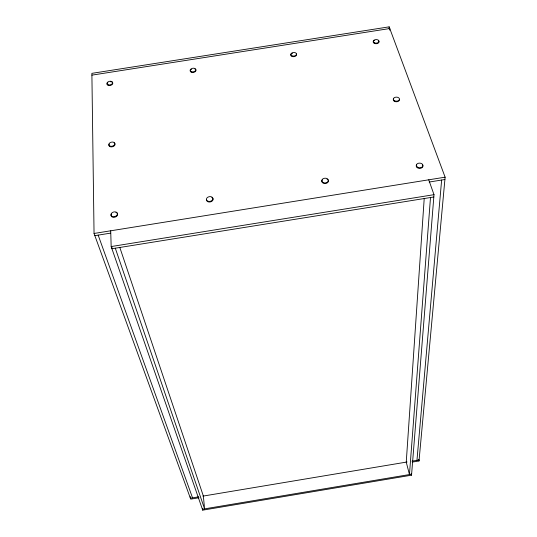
<?xml version="1.0" encoding="UTF-8"?>
<svg xmlns="http://www.w3.org/2000/svg" width="537" height="537" viewBox="0 0 537 537"><rect width="100%" height="100%" fill="white"/><g stroke="black" fill="none" stroke-linecap="round" stroke-linejoin="round"><path stroke-width="0.81" d="M389.117 28.528L389.15 26.85L91.881 73.354L94.049 233.467L190.716 499.142L198.985 497.759M389.741 30.2L389.775 28.528L91.908 75.14M424.21 198.556L406.247 462.129L409.456 474.56L430.499 197.529M110.709 230.796L111.172 246.557L202.711 510.15L411.537 475.178L434.003 194.676L428.734 179.808M416.96 460.343L441.636 180.036M412.389 462.082L419.008 460.981L445.119 177.183L389.15 26.85M198.636 496.832L190.38 498.208L190.239 496.544M202.852 496.128L407.059 461.995M412.007 461.169L419.102 459.981M202.395 509.23L411.617 474.198M433.822 196.992L111.931 248.738L111.884 247.087M94.049 233.467L445.119 177.183M94.848 235.656L110.582 233.132M429.184 182.036L444.904 179.512M111.172 246.557L434.003 194.676M98.17 235.125L192.541 497.846M115.301 248.201L204.584 508.868L203.362 496.04L119.845 247.544M418.571 459.363L419.008 460.981M411.134 473.627L411.537 475.178M202.563 508.546L202.711 510.15M422.485 164.94A3.329 2.336 1.5 0 1 421.666 167.873A3.329 2.336 1.5 0 1 417.383 167.759A3.329 2.336 1.5 0 1 416.732 164.785M326.986 179.13A3.303 2.37 -3.8 0 1 327.812 182.412A3.303 2.37 -3.8 0 1 323.214 183.144A3.303 2.37 -3.8 0 1 322.401 179.868M211.887 197.542A3.309 2.383 -10.9 0 1 212.652 200.516A3.309 2.383 -10.9 0 1 208.692 201.952A3.309 2.383 -10.9 0 1 206.57 199.469M115.918 212.504A3.35 2.37 -16.5 0 1 117.234 215.599A3.35 2.37 -16.5 0 1 112.783 217.196A3.35 2.37 -16.5 0 1 111.474 214.095M399.367 99.264A3.088 2.034 -0.7 0 1 395.85 101.748A3.088 2.034 -0.7 0 1 393.742 98.68M114.092 142.923A3.115 2.061 -14.7 0 1 114.374 145.715A3.115 2.061 -14.7 0 1 110.293 146.729A3.115 2.061 -14.7 0 1 109.313 144.111M378.934 41.49A2.886 1.786 -2.2 0 1 375.967 43.725A2.886 1.786 -2.2 0 1 373.369 41.456M373.692 41.027A2.886 1.786 -2.2 0 1 374.799 40.382M378.249 40.691A2.886 1.786 -2.2 0 1 378.679 41.06M296.29 53.975A2.873 1.806 -5.6 0 1 295.263 56.271A2.873 1.806 -5.6 0 1 291.598 56.237A2.873 1.806 -5.6 0 1 291.356 53.928M291.873 53.559A2.873 1.806 -5.6 0 1 292.517 53.277M194.958 69.038A2.88 1.812 -9.9 0 1 195.575 71.293A2.88 1.812 -9.9 0 1 192.118 72.441A2.88 1.812 -9.9 0 1 190.299 70.589M190.534 70.112A2.88 1.812 -9.9 0 1 191.487 69.293M111.904 82.054A2.907 1.806 -13.4 0 1 112.307 84.349A2.907 1.806 -13.4 0 1 108.776 85.511A2.907 1.806 -13.4 0 1 107.152 83.618M107.427 83.134A2.907 1.806 -13.4 0 1 107.863 82.685M110.609 81.785A2.907 1.806 -13.4 0 1 111.3 81.859M417.215 167.034A3.329 2.336 1.5 0 0 422.814 166.134A3.329 2.336 1.5 0 0 418.806 163.167A3.329 2.336 1.5 0 0 417.215 167.034M323.187 182.573A3.303 2.37 -3.8 0 0 328.362 180.66A3.303 2.37 -3.8 0 0 323.663 178.465A3.303 2.37 -3.8 0 0 323.187 182.573M208.322 201.335A3.309 2.383 -10.9 0 0 212.954 198.495A3.309 2.383 -10.9 0 0 207.779 197.233A3.309 2.383 -10.9 0 0 208.322 201.335M112.609 216.646A3.35 2.37 -16.5 0 0 117.455 213.766A3.35 2.37 -16.5 0 0 112.455 212.477A3.35 2.37 -16.5 0 0 112.609 216.646M394.742 100.889A3.094 2.034 -0.7 0 0 399.468 99.197A3.094 2.034 -0.7 0 0 394.923 97.372A3.094 2.034 -0.7 0 0 394.742 100.889M110.354 146.232A3.115 2.061 -14.6 0 0 114.871 143.694A3.115 2.061 -14.6 0 0 110.219 142.614A3.115 2.061 -14.6 0 0 110.354 146.232M374.558 42.893A2.886 1.786 -2.2 0 0 379.001 41.369A2.886 1.786 -2.2 0 0 374.792 39.798A2.886 1.786 -2.2 0 0 374.558 42.893M291.933 55.841A2.873 1.806 -5.6 0 0 296.471 54.304A2.873 1.806 -5.6 0 0 292.457 52.7A2.873 1.806 -5.6 0 0 291.933 55.841M191.783 71.837A2.886 1.812 -9.9 0 0 195.851 69.602A2.886 1.812 -9.9 0 0 191.373 68.723A2.886 1.812 -9.9 0 0 191.783 71.837M108.393 84.906A2.907 1.806 -13.4 0 0 112.622 82.651A2.907 1.806 -13.4 0 0 108.279 81.745A2.907 1.806 -13.4 0 0 108.393 84.906"/></g></svg>
